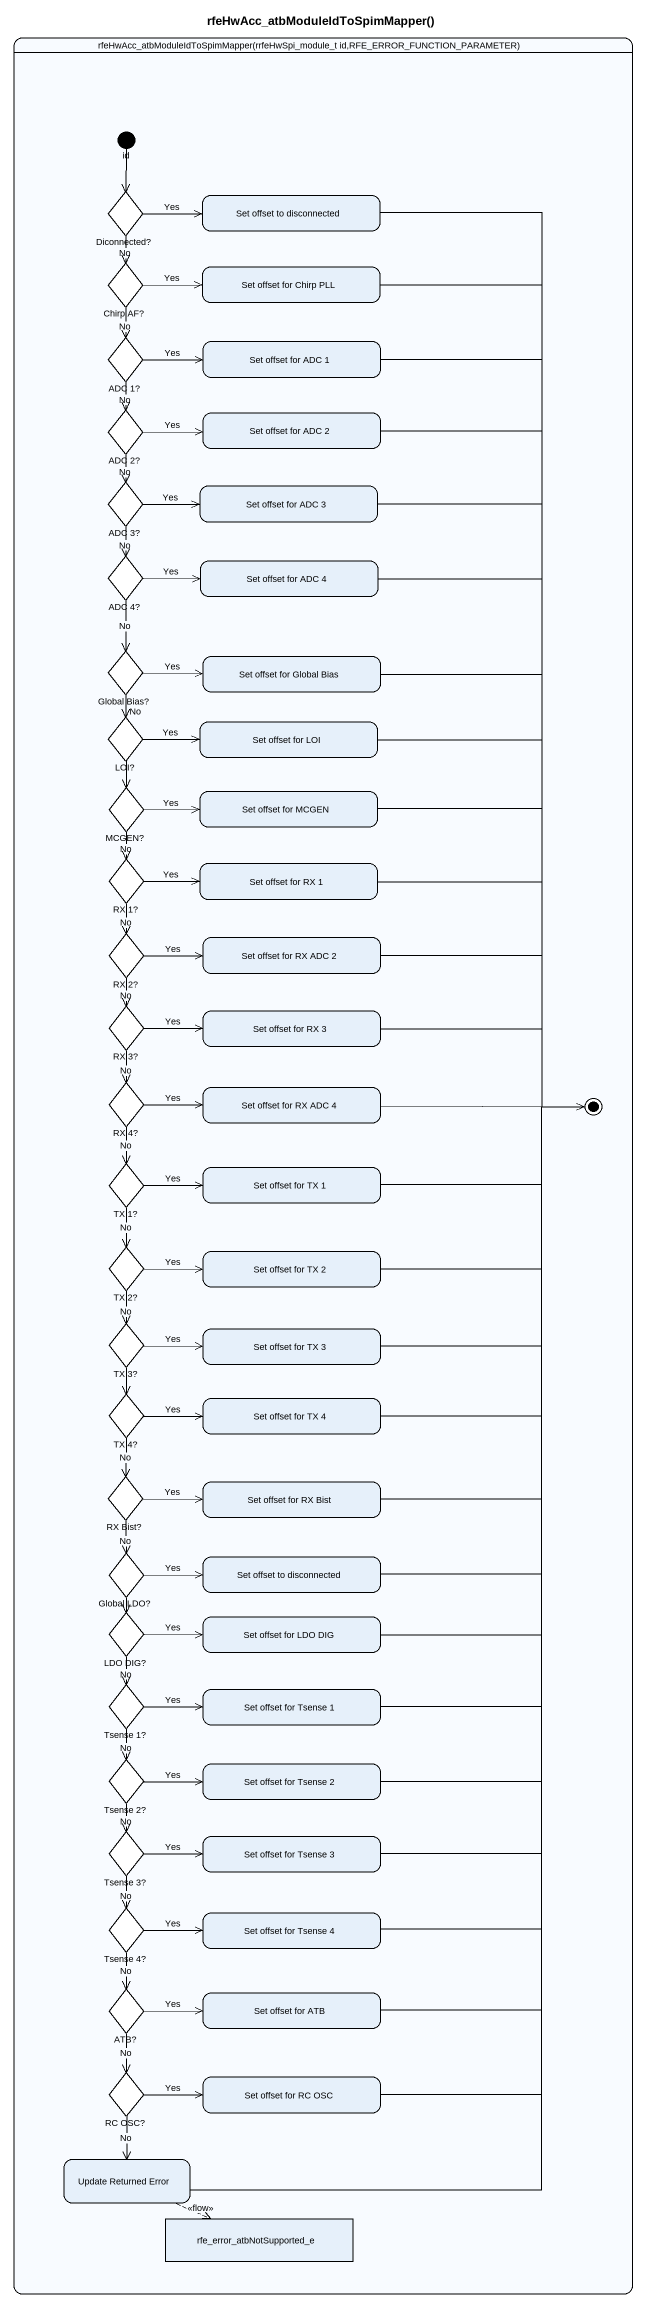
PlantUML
@startuml
title rfeHwAcc_atbModuleIdToSpimMapper()
hide empty description
state "rfeHwAcc_atbModuleIdToSpimMapper(rrfeHwSpi_module_t id,RFE_ERROR_FUNCTION_PARAMETER)" as rfeHwAcc {
  state id <<start>>
  state "Diconnected?" as Diconnected <<choice>>
  state "Set offset to disconnected" as Set_offset_to_disconnected
  state "Chirp AF?" as Chirp_AF <<choice>>
  state "Set offset for Chirp PLL" as Set_offset_for_Chirp_PLL
  state "ADC 1?" as ADC_1 <<choice>>
  state "Set offset for ADC 1" as Set_offset_for_ADC_1
  state "ADC 2?" as ADC_2 <<choice>>
  state "Set offset for ADC 2" as Set_offset_for_ADC_2
  state "ADC 3?" as ADC_3 <<choice>>
  state "Set offset for ADC 3" as Set_offset_for_ADC_3
  state "ADC 4?" as ADC_4 <<choice>>
  state "Set offset for ADC 4" as Set_offset_for_ADC_4
  state "Global Bias?" as Global_Bias <<choice>>
  state "Set offset for Global Bias" as Set_offset_for_Global_Bias
  state "LOI?" as LOI <<choice>>
  state "Set offset for LOI" as Set_offset_for_LOI
  state "MCGEN?" as MCGEN <<choice>>
  state "Set offset for MCGEN" as Set_offset_for_MCGEN
  state "RX 1?" as RX_1 <<choice>>
  state "Set offset for RX 1" as Set_offset_for_RX_1
  state "RX 2?" as RX_2 <<choice>>
  state "Set offset for RX ADC 2" as Set_offset_for_RX_ADC_2
  state "RX 3?" as RX_3 <<choice>>
  state "Set offset for RX 3" as Set_offset_for_RX_3
  state "RX 4?" as RX_4 <<choice>>
  state "Set offset for RX ADC 4" as Set_offset_for_RX_ADC_4
  state "TX 1?" as TX_1 <<choice>>
  state "Set offset for TX 1" as Set_offset_for_TX_1
  state "TX 2?" as TX_2 <<choice>>
  state "Set offset for TX 2" as Set_offset_for_TX_2
  state "TX 3?" as TX_3 <<choice>>
  state "Set offset for TX 3" as Set_offset_for_TX_3
  state "TX 4?" as TX_4 <<choice>>
  state "Set offset for TX 4" as Set_offset_for_TX_4
  state "RX Bist?" as RX_Bist <<choice>>
  state "Set offset for RX Bist" as Set_offset_for_RX_Bist
  state "Global LDO?" as Global_LDO <<choice>>
  state "Set offset to disconnected" as Set_offset_to_disconnected_2
  state "LDO DIG?" as LDO_DIG <<choice>>
  state "Set offset for LDO DIG" as Set_offset_for_LDO_DIG
  state "Tsense 1?" as Tsense_1 <<choice>>
  state "Set offset for Tsense 1" as Set_offset_for_Tsense_1
  state "Tsense 2?" as Tsense_2 <<choice>>
  state "Set offset for Tsense 2" as Set_offset_for_Tsense_2
  state "Tsense 3?" as Tsense_3 <<choice>>
  state "Set offset for Tsense 3" as Set_offset_for_Tsense_3
  state "Tsense 4?" as Tsense_4 <<choice>>
  state "Set offset for Tsense 4" as Set_offset_for_Tsense_4
  state "ATB?" as ATB <<choice>>
  state "Set offset for ATB" as Set_offset_for_ATB
  state "RC OSC?" as RC_OSC <<choice>>
  state "Set offset for RC OSC" as Set_offset_for_RC_OSC
  state "Update Returned Error" as Update_Returned_Error
  state rfe_error_atbNotSupported_e <<object>>
  Set_offset_to_disconnected --> [*]
  Set_offset_for_Chirp_PLL --> [*]
  Set_offset_for_ADC_1 --> [*]
  Set_offset_for_ADC_2 --> [*]
  Set_offset_for_ADC_3 --> [*]
  Set_offset_for_ADC_4 --> [*]
  Set_offset_for_Global_Bias --> [*]
  Set_offset_for_LOI --> [*]
  Set_offset_for_MCGEN --> [*]
  Set_offset_for_RX_1 --> [*]
  Set_offset_for_RX_ADC_2 -right-> [*]
  Set_offset_for_RX_3 -right-> [*]
  Set_offset_for_RX_ADC_4 -right-> [*]
  Set_offset_for_TX_1 -right-> [*]
  Set_offset_for_TX_2 -right-> [*]
  Set_offset_for_TX_3 -up-> [*]
  Set_offset_for_TX_4 -up-> [*]
  Set_offset_for_RX_Bist -up-> [*]
  Set_offset_to_disconnected_2 -up-> [*]
  Set_offset_to_disconnected_2 -up-> [*]
  Set_offset_for_LDO_DIG -up-> [*]
  Set_offset_for_Tsense_1 -up-> [*]
  Set_offset_for_Tsense_2 -up-> [*]
  Set_offset_for_Tsense_3 -up-> [*]
  Set_offset_for_Tsense_4 -up-> [*]
  Set_offset_for_ATB -up-> [*]
  Set_offset_for_RC_OSC -up-> [*]
  Update_Returned_Error -up-> [*]
}
id --> Diconnected
Diconnected -right-> Set_offset_to_disconnected : Yes
Diconnected --> Chirp_AF : No
Chirp_AF -right-> Set_offset_for_Chirp_PLL : Yes
Chirp_AF --> ADC_1 : No
ADC_1 -right-> Set_offset_for_ADC_1 : Yes
ADC_1 --> ADC_2 : No
ADC_2 -right-> Set_offset_for_ADC_2 : Yes
ADC_2 --> ADC_3 : No
ADC_3 -right-> Set_offset_for_ADC_3 : Yes
ADC_3 --> ADC_4 : No
ADC_4 -right-> Set_offset_for_ADC_4 : Yes
ADC_4 --> Global_Bias : No
Global_Bias -right-> Set_offset_for_Global_Bias : Yes
Global_Bias --> LOI : No
LOI -right-> Set_offset_for_LOI : Yes
LOI --> MCGEN
MCGEN -right-> Set_offset_for_MCGEN : Yes
MCGEN --> RX_1 : No
RX_1 -right-> Set_offset_for_RX_1 : Yes
RX_1 --> RX_2 : No
RX_2 -right-> Set_offset_for_RX_ADC_2 : Yes
RX_2 --> RX_3 : No
RX_3 -right-> Set_offset_for_RX_3 : Yes
RX_3 --> RX_4 : No
RX_4 -right-> Set_offset_for_RX_ADC_4 : Yes
RX_4 --> TX_1 : No
TX_1 -right-> Set_offset_for_TX_1 : Yes
TX_1 --> TX_2 : No
TX_2 -right-> Set_offset_for_TX_2 : Yes
TX_2 --> TX_3 : No
TX_3 -right-> Set_offset_for_TX_3 : Yes
TX_3 --> TX_4
TX_4 -right-> Set_offset_for_TX_4 : Yes
TX_4 --> RX_Bist : No
RX_Bist -right-> Set_offset_for_RX_Bist : Yes
RX_Bist --> Global_LDO : No
Global_LDO -right-> Set_offset_to_disconnected_2 : Yes
Global_LDO --> LDO_DIG
LDO_DIG -right-> Set_offset_for_LDO_DIG : Yes
LDO_DIG --> Tsense_1 : No
Tsense_1 -right-> Set_offset_for_Tsense_1 : Yes
Tsense_1 --> Tsense_2 : No
Tsense_2 -right-> Set_offset_for_Tsense_2 : Yes
Tsense_2 --> Tsense_3 : No
Tsense_3 -right-> Set_offset_for_Tsense_3 : Yes
Tsense_3 --> Tsense_4 : No
Tsense_4 -right-> Set_offset_for_Tsense_4 : Yes
Tsense_4 --> ATB : No
ATB -right-> Set_offset_for_ATB : Yes
ATB --> RC_OSC : No
RC_OSC -right-> Set_offset_for_RC_OSC : Yes
RC_OSC --> Update_Returned_Error : No
Update_Returned_Error -right[dashed]-> rfe_error_atbNotSupported_e : <<flow>>
@enduml
